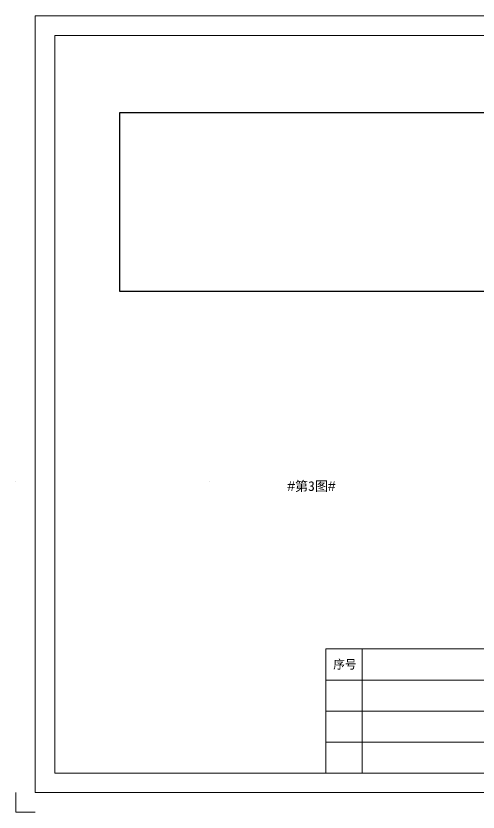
# Model space of a CAD drawing. Header units: millimetres. Extents: x 0 to 297, y 0 to 210.
# Drawn here: x 0 to 119.2, y 0 to 205 of the extents above; entities that cross this region are included whole.
import ezdxf
from ezdxf.enums import TextEntityAlignment as Align

# ---------------------------------------------------------------- set-up
doc = ezdxf.new("R2010")
doc.units = ezdxf.units.MM
doc.layers.add('图框', color=7, linetype='Continuous')
doc.styles.get("Standard").update_dxf_attribs({"font": 'arial.ttf'})
doc.styles.add('样式 1', font='simsunb.ttf')

# ---------------------------------------------------------------- blocks, each defined once
blk = doc.blocks.new('JDXTTK')
at = {"layer": '图框', "lineweight": 9}
for p, q in [((5, 5), (5, 205)), ((5, 205), (292, 205)), ((10, 10), (10, 200)), ((10, 200), (287, 200)), ((79.94, 42), (79.94, 10)), ((79.94, 26), (174.46, 26)), ((79.94, 18), (174.46, 18)), ((128.53, 10), (10, 10)), ((0, 5), (0, 0)), ((292, 5), (5, 5)), ((5, 0), (0, 0))]:
    blk.add_line(p, q, dxfattribs=at)
at = {"layer": '图框', "color": 0, "lineweight": 9}
for p, q in [((79.94, 42), (174.46, 42)), ((89.27, 42), (89.27, 10)), ((79.94, 34), (174.46, 34))]:
    blk.add_line(p, q, dxfattribs=at)
at = {"layer": '图框', "style": '样式 1'}
blk.add_text('序号', height=2.2, dxfattribs=at).set_placement((81.83, 36.93))
at = {"layer": '图框', "style": '样式 1', "flags": 1}
for tag, height, p in [('工件材料', 1.2, (258.35, 62.06)), ('工件类型', 1.2, (258.35, 58.88)), ('刀具材料', 1.2, (258.35, 55.95)), ('冷却', 1.2, (258.35, 52.93)), ('涂层', 1.2, (258.35, 49.72)), ('孔深', 1.2, (258.35, 46.73)), ('孔类型', 1.2, (258.35, 43.61)), ('刀具编号', 1.73, (264.42, 40)), ('设计', 1.73, (215.5, 38.5)), ('刀具标刻', 1.73, (264.42, 36)), ('客户名称', 1.73, (264.42, 32)), ('设计时间', 1.73, (215.5, 30)), ('客户编号', 1.73, (264.42, 28)), ('审核', 1.73, (215.5, 21.8)), ('刀具名称', 1.73, (264.42, 22.5)), ('审核时间', 1.73, (215.5, 14)), ('图号', 1.73, (264.42, 14, 30))]:
    blk.add_attdef(tag, text='', height=height, dxfattribs=at).set_placement(p, align=Align.MIDDLE_CENTER)

msp = doc.modelspace()

# ---------------------------------------------------------------- linework, layer by layer
for p, q in [((0, 85.19), (0, 85.19)), ((50, 85.19), (50, 85.19)), ((50, 85.19), (50, 85.19))]:
    msp.add_line(p, q)
at = {"color": 1}
msp.add_lwpolyline([(26.79, 180.14), (226.03, 180.14), (226.03, 134.05), (26.79, 134.05)], close=True, dxfattribs=at)

# ---------------------------------------------------------------- block references
msp.add_blockref('JDXTTK', (0, 0))

# ---------------------------------------------------------------- texts
at = {"insert": (70, 85.19), "char_height": 2.5, "attachment_point": 1}
msp.add_mtext_dynamic_manual_height_columns('#{\\fSimSun|b0|i0|c134|p2;第3图}#', width=16.2558, gutter_width=12.5, heights=[0], dxfattribs=at)

doc.saveas('drawing.dxf')
